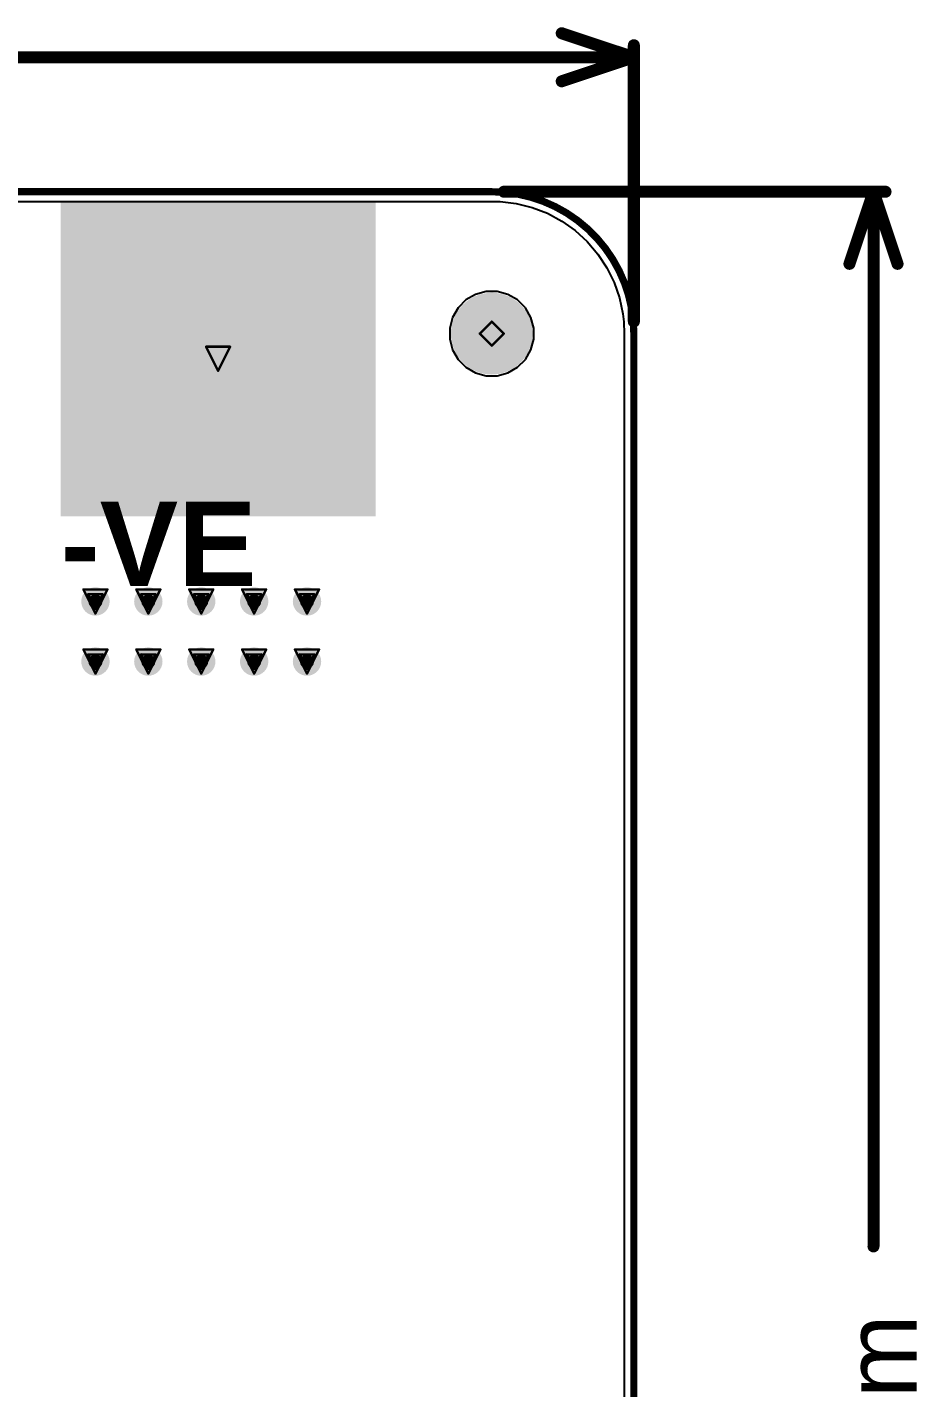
# Model space of a CAD drawing. Header units: inches. Extents: x -3 to 5381, y -57 to 5355.
# Drawn here: x 28.83 to 47.65, y -22.28 to 6.47 of the extents above; entities that cross this region are included whole.
import ezdxf

# ---------------------------------------------------------------- set-up
doc = ezdxf.new("R2010")
doc.units = ezdxf.units.IN
for name, color, linetype in [('Board_Outline', 216, 'Continuous'), ('Bottom Layer', 5, 'Continuous'), ('Bottom Solder', 6, 'Continuous'), ('Dimension', 6, 'Continuous'), ('Drill Drawing', 1, 'Continuous'), ('Multi-Layer', 9, 'Continuous'), ('Pad Holes', 156, 'Continuous'), ('Top Layer', 1, 'Continuous'), ('Top Overlay', 2, 'Continuous'), ('Top Solder', 216, 'Continuous'), ('Via Holes', 16, 'Continuous')]:
    doc.layers.add(name, color=color, linetype=linetype)
doc.styles.add('Arial', font='', dxfattribs={"height": 0.2})
doc.styles.add('Arial_Bold', font='', dxfattribs={"height": 0.2})
doc.styles.get('Arial').set_extended_font_data('Arial')
doc.styles.get('Arial_Bold').set_extended_font_data('Arial', bold=True)

msp = doc.modelspace()

# ---------------------------------------------------------------- hatches: boundary and pattern name
at = {"layer": 'Bottom Layer'}
msp.add_hatch(color=5, dxfattribs=at).paths.add_polyline_path([(29.642, -3.759), (29.642, 2.692), (36.093, 2.692), (36.093, -3.759)])
h = msp.add_hatch(color=5, dxfattribs=at)
edge = h.paths.add_edge_path()
edge.add_arc((38.651, -0.003), 0.762, 0, 360)
h = msp.add_hatch(color=5, dxfattribs=at)
edge = h.paths.add_edge_path()
edge.add_arc((30.277, -5.664), 0.3, 0, 360)
h = msp.add_hatch(color=5, dxfattribs=at)
edge = h.paths.add_edge_path()
edge.add_arc((31.394, -5.664), 0.3, 0, 360)
h = msp.add_hatch(color=5, dxfattribs=at)
edge = h.paths.add_edge_path()
edge.add_arc((32.512, -5.664), 0.3, 0, 360)
h = msp.add_hatch(color=5, dxfattribs=at)
edge = h.paths.add_edge_path()
edge.add_arc((33.63, -5.664), 0.3, 0, 360)
h = msp.add_hatch(color=5, dxfattribs=at)
edge = h.paths.add_edge_path()
edge.add_arc((34.747, -5.664), 0.3, 0, 360)
h = msp.add_hatch(color=5, dxfattribs=at)
edge = h.paths.add_edge_path()
edge.add_arc((30.277, -6.934), 0.3, 0, 360)
h = msp.add_hatch(color=5, dxfattribs=at)
edge = h.paths.add_edge_path()
edge.add_arc((31.394, -6.934), 0.3, 0, 360)
h = msp.add_hatch(color=5, dxfattribs=at)
edge = h.paths.add_edge_path()
edge.add_arc((32.512, -6.934), 0.3, 0, 360)
h = msp.add_hatch(color=5, dxfattribs=at)
edge = h.paths.add_edge_path()
edge.add_arc((33.63, -6.934), 0.3, 0, 360)
h = msp.add_hatch(color=5, dxfattribs=at)
edge = h.paths.add_edge_path()
edge.add_arc((34.747, -6.934), 0.3, 0, 360)
at = {"layer": 'Bottom Solder'}
msp.add_hatch(color=6, dxfattribs=at).paths.add_polyline_path([(29.54, -3.861), (29.54, 2.794), (36.195, 2.794), (36.195, -3.861)])
h = msp.add_hatch(color=6, dxfattribs=at)
edge = h.paths.add_edge_path()
edge.add_arc((38.651, -0.003), 0.864, 0, 360)
at = {"layer": 'Multi-Layer'}
msp.add_hatch(color=9, dxfattribs=at).paths.add_polyline_path([(29.642, -3.759), (29.642, 2.692), (36.093, 2.692), (36.093, -3.759)])
h = msp.add_hatch(color=9, dxfattribs=at)
edge = h.paths.add_edge_path()
edge.add_arc((38.651, -0.003), 0.762, 0, 360)
at = {"layer": 'Pad Holes'}
h = msp.add_hatch(color=7, dxfattribs=at)
edge = h.paths.add_edge_path()
edge.add_arc((32.868, -0.533), 1.5, 0, 360)
h = msp.add_hatch(color=7, dxfattribs=at)
edge = h.paths.add_edge_path()
edge.add_arc((38.651, -0.003), 0.762, 0, 360)
at = {"layer": 'Top Layer'}
msp.add_hatch(color=1, dxfattribs=at).paths.add_polyline_path([(29.642, -3.759), (29.642, 2.692), (36.093, 2.692), (36.093, -3.759)])
h = msp.add_hatch(color=1, dxfattribs=at)
edge = h.paths.add_edge_path()
edge.add_arc((38.651, -0.003), 0.762, 0, 360)
h = msp.add_hatch(color=1, dxfattribs=at)
edge = h.paths.add_edge_path()
edge.add_arc((30.277, -5.664), 0.3, 0, 360)
h = msp.add_hatch(color=1, dxfattribs=at)
edge = h.paths.add_edge_path()
edge.add_arc((31.394, -5.664), 0.3, 0, 360)
h = msp.add_hatch(color=1, dxfattribs=at)
edge = h.paths.add_edge_path()
edge.add_arc((32.512, -5.664), 0.3, 0, 360)
h = msp.add_hatch(color=1, dxfattribs=at)
edge = h.paths.add_edge_path()
edge.add_arc((33.63, -5.664), 0.3, 0, 360)
h = msp.add_hatch(color=1, dxfattribs=at)
edge = h.paths.add_edge_path()
edge.add_arc((34.747, -5.664), 0.3, 0, 360)
h = msp.add_hatch(color=1, dxfattribs=at)
edge = h.paths.add_edge_path()
edge.add_arc((30.277, -6.934), 0.3, 0, 360)
h = msp.add_hatch(color=1, dxfattribs=at)
edge = h.paths.add_edge_path()
edge.add_arc((31.394, -6.934), 0.3, 0, 360)
h = msp.add_hatch(color=1, dxfattribs=at)
edge = h.paths.add_edge_path()
edge.add_arc((32.512, -6.934), 0.3, 0, 360)
h = msp.add_hatch(color=1, dxfattribs=at)
edge = h.paths.add_edge_path()
edge.add_arc((33.63, -6.934), 0.3, 0, 360)
h = msp.add_hatch(color=1, dxfattribs=at)
edge = h.paths.add_edge_path()
edge.add_arc((34.747, -6.934), 0.3, 0, 360)
at = {"layer": 'Top Solder'}
msp.add_hatch(color=216, dxfattribs=at).paths.add_polyline_path([(29.54, -3.861), (29.54, 2.794), (36.195, 2.794), (36.195, -3.861)])
h = msp.add_hatch(color=216, dxfattribs=at)
edge = h.paths.add_edge_path()
edge.add_arc((38.651, -0.003), 0.864, 0, 360)
at = {"layer": 'Via Holes'}
h = msp.add_hatch(color=7, dxfattribs=at)
edge = h.paths.add_edge_path()
edge.add_arc((30.277, -5.664), 0.15, 0, 360)
h = msp.add_hatch(color=7, dxfattribs=at)
edge = h.paths.add_edge_path()
edge.add_arc((31.394, -5.664), 0.15, 0, 360)
h = msp.add_hatch(color=7, dxfattribs=at)
edge = h.paths.add_edge_path()
edge.add_arc((32.512, -5.664), 0.15, 0, 360)
h = msp.add_hatch(color=7, dxfattribs=at)
edge = h.paths.add_edge_path()
edge.add_arc((33.63, -5.664), 0.15, 0, 360)
h = msp.add_hatch(color=7, dxfattribs=at)
edge = h.paths.add_edge_path()
edge.add_arc((34.747, -5.664), 0.15, 0, 360)
h = msp.add_hatch(color=7, dxfattribs=at)
edge = h.paths.add_edge_path()
edge.add_arc((30.277, -6.934), 0.15, 0, 360)
h = msp.add_hatch(color=7, dxfattribs=at)
edge = h.paths.add_edge_path()
edge.add_arc((31.394, -6.934), 0.15, 0, 360)
h = msp.add_hatch(color=7, dxfattribs=at)
edge = h.paths.add_edge_path()
edge.add_arc((32.512, -6.934), 0.15, 0, 360)
h = msp.add_hatch(color=7, dxfattribs=at)
edge = h.paths.add_edge_path()
edge.add_arc((33.63, -6.934), 0.15, 0, 360)
h = msp.add_hatch(color=7, dxfattribs=at)
edge = h.paths.add_edge_path()
edge.add_arc((34.747, -6.934), 0.15, 0, 360)

# ---------------------------------------------------------------- linework, layer by layer
at = {"layer": 'Board_Outline', "const_width": 0.152}
for points in [[(0.007, 2.996), (38.653, 2.996)], [(41.642, 0.258), (41.653, -0.004)], [(41.653, -23.956), (41.653, -0.004)]]:
    msp.add_lwpolyline(points, dxfattribs=at)
at = {"layer": 'Board_Outline', "const_width": 0.0762}
for points in [[(38.615, 2.996, 1), (38.692, 2.996, 1)], [(38.615, 2.996, 1), (38.692, 2.996, 1)], [(41.604, 0.258, 1), (41.68, 0.258, 1)], [(41.604, 0.258, 1), (41.68, 0.258, 1)], [(41.615, -0.004, 1), (41.692, -0.004, 1)], [(41.615, -0.004, 1), (41.692, -0.004, 1)]]:
    msp.add_lwpolyline(points, format="xyb", close=True, dxfattribs=at)
at = {"layer": 'Board_Outline', "const_width": 0.152}
msp.add_lwpolyline([(38.653, 2.996, -0.388879), (41.642, 0.258)], format="xyb", dxfattribs=at)
at = {"layer": 'Bottom Layer'}
for p, q in [((15.829, 2.792), (38.653, 2.792)), ((38.653, 2.792), (38.653, 2.792)), ((38.653, 2.792), (38.653, 2.792)), ((38.653, 2.792), (38.827, 2.792)), ((38.827, 2.792), (39.17, 2.75)), ((39.17, 2.75), (39.506, 2.665)), ((39.506, 2.665), (39.828, 2.54)), ((39.828, 2.54), (40.133, 2.375)), ((40.133, 2.375), (40.415, 2.175)), ((40.415, 2.175), (40.67, 1.941)), ((40.67, 1.941), (40.895, 1.677)), ((40.895, 1.677), (41.085, 1.388)), ((41.085, 1.388), (41.238, 1.078)), ((38.534, 0.886), (38.308, 0.826)), ((38.768, 0.886), (38.534, 0.886)), ((38.994, 0.826), (38.768, 0.886)), ((41.238, 1.078), (41.352, 0.751)), ((38.105, 0.709), (37.939, 0.543)), ((38.308, 0.826), (38.105, 0.709)), ((39.197, 0.709), (38.994, 0.826)), ((39.362, 0.543), (39.197, 0.709)), ((41.352, 0.751), (41.424, 0.412)), ((37.822, 0.34), (37.762, 0.114)), ((37.939, 0.543), (37.822, 0.34)), ((39.479, 0.34), (39.362, 0.543)), ((39.54, 0.114), (39.479, 0.34)), ((41.424, 0.412), (41.439, 0.245)), ((37.762, 0.114), (37.762, -0.12)), ((39.54, -0.12), (39.54, 0.114)), ((41.439, 0.245), (41.45, -0.008)), ((37.762, -0.12), (37.822, -0.346)), ((39.479, -0.346), (39.54, -0.12)), ((41.45, -0.008), (41.45, -23.956)), ((37.822, -0.346), (37.939, -0.549)), ((37.939, -0.549), (38.105, -0.714)), ((39.197, -0.714), (39.362, -0.549)), ((39.362, -0.549), (39.479, -0.346)), ((38.105, -0.714), (38.308, -0.831)), ((38.308, -0.831), (38.534, -0.892)), ((38.768, -0.892), (38.994, -0.831)), ((38.994, -0.831), (39.197, -0.714)), ((38.534, -0.892), (38.768, -0.892))]:
    msp.add_line(p, q, dxfattribs=at)
at = {"layer": 'Dimension', "const_width": 0.254}
for points in [[(40.129, 6.346), (41.653, 5.838)], [(41.653, 0.25), (41.653, 6.092)], [(24.282, 5.838), (41.653, 5.838)], [(40.129, 5.33), (41.653, 5.838)], [(38.907, 2.996), (46.972, 2.996)], [(46.21, 1.472), (46.718, 2.996)], [(46.718, 2.996), (47.226, 1.472)], [(46.718, -19.295), (46.718, 2.996)]]:
    msp.add_lwpolyline(points, dxfattribs=at)
at = {"layer": 'Dimension', "const_width": 0.127}
for points in [[(40.066, 6.346, 1), (40.193, 6.346, 1)], [(41.59, 6.092, 1), (41.717, 6.092, 1)], [(41.59, 5.838, 1), (41.717, 5.838, 1)], [(41.59, 5.838, 1), (41.717, 5.838, 1)], [(41.59, 5.838, 1), (41.717, 5.838, 1)], [(40.066, 5.33, 1), (40.193, 5.33, 1)], [(38.844, 2.996, 1), (38.971, 2.996, 1)], [(46.654, 2.996, 1), (46.781, 2.996, 1)], [(46.654, 2.996, 1), (46.781, 2.996, 1)], [(46.654, 2.996, 1), (46.781, 2.996, 1)], [(46.908, 2.996, 1), (47.035, 2.996, 1)], [(46.146, 1.472, 1), (46.273, 1.472, 1)], [(47.162, 1.472, 1), (47.289, 1.472, 1)], [(41.59, 0.25, 1), (41.717, 0.25, 1)], [(46.654, -19.295, 1), (46.781, -19.295, 1)]]:
    msp.add_lwpolyline(points, format="xyb", close=True, dxfattribs=at)
at = {"layer": 'Drill Drawing', "const_width": 0.0508}
for points in [[(38.397, -0.003), (38.651, 0.251)], [(38.397, -0.003), (38.651, -0.257)], [(38.651, 0.251), (38.905, -0.003)], [(38.651, -0.257), (38.905, -0.003)], [(32.614, -0.279), (33.122, -0.279)], [(32.614, -0.279), (32.868, -0.787)], [(32.868, -0.787), (33.122, -0.279)], [(30.023, -5.41), (30.531, -5.41)], [(30.023, -5.41), (30.277, -5.918)], [(30.277, -5.918), (30.531, -5.41)], [(31.14, -5.41), (31.648, -5.41)], [(31.14, -5.41), (31.394, -5.918)], [(31.394, -5.918), (31.648, -5.41)], [(32.258, -5.41), (32.766, -5.41)], [(32.258, -5.41), (32.512, -5.918)], [(32.512, -5.918), (32.766, -5.41)], [(33.376, -5.41), (33.884, -5.41)], [(33.376, -5.41), (33.63, -5.918)], [(33.63, -5.918), (33.884, -5.41)], [(34.493, -5.41), (35.001, -5.41)], [(34.493, -5.41), (34.747, -5.918)], [(34.747, -5.918), (35.001, -5.41)], [(30.124, -5.512), (30.429, -5.512)], [(30.124, -5.512), (30.277, -5.817)], [(30.277, -5.817), (30.429, -5.512)], [(31.242, -5.512), (31.547, -5.512)], [(31.242, -5.512), (31.394, -5.817)], [(31.394, -5.817), (31.547, -5.512)], [(32.36, -5.512), (32.664, -5.512)], [(32.36, -5.512), (32.512, -5.817)], [(32.512, -5.817), (32.664, -5.512)], [(33.477, -5.512), (33.782, -5.512)], [(33.477, -5.512), (33.63, -5.817)], [(33.63, -5.817), (33.782, -5.512)], [(34.595, -5.512), (34.9, -5.512)], [(34.595, -5.512), (34.747, -5.817)], [(34.747, -5.817), (34.9, -5.512)], [(30.023, -6.68), (30.531, -6.68)], [(30.023, -6.68), (30.277, -7.188)], [(30.124, -6.782), (30.429, -6.782)], [(30.124, -6.782), (30.277, -7.087)], [(30.277, -7.188), (30.531, -6.68)], [(30.277, -7.087), (30.429, -6.782)], [(31.14, -6.68), (31.648, -6.68)], [(31.14, -6.68), (31.394, -7.188)], [(31.242, -6.782), (31.547, -6.782)], [(31.242, -6.782), (31.394, -7.087)], [(31.394, -7.188), (31.648, -6.68)], [(31.394, -7.087), (31.547, -6.782)], [(32.258, -6.68), (32.766, -6.68)], [(32.258, -6.68), (32.512, -7.188)], [(32.36, -6.782), (32.664, -6.782)], [(32.36, -6.782), (32.512, -7.087)], [(32.512, -7.188), (32.766, -6.68)], [(32.512, -7.087), (32.664, -6.782)], [(33.376, -6.68), (33.884, -6.68)], [(33.376, -6.68), (33.63, -7.188)], [(33.477, -6.782), (33.782, -6.782)], [(33.477, -6.782), (33.63, -7.087)], [(33.63, -7.188), (33.884, -6.68)], [(33.63, -7.087), (33.782, -6.782)], [(34.493, -6.68), (35.001, -6.68)], [(34.493, -6.68), (34.747, -7.188)], [(34.595, -6.782), (34.9, -6.782)], [(34.595, -6.782), (34.747, -7.087)], [(34.747, -7.188), (35.001, -6.68)], [(34.747, -7.087), (34.9, -6.782)]]:
    msp.add_lwpolyline(points, dxfattribs=at)
at = {"layer": 'Drill Drawing', "const_width": 0.0254}
for points in [[(38.384, -0.003, 1), (38.409, -0.003, 1)], [(38.384, -0.003, 1), (38.409, -0.003, 1)], [(38.638, 0.251, 1), (38.663, 0.251, 1)], [(38.638, 0.251, 1), (38.663, 0.251, 1)], [(38.892, -0.003, 1), (38.917, -0.003, 1)], [(38.892, -0.003, 1), (38.917, -0.003, 1)], [(32.601, -0.279, 1), (32.626, -0.279, 1)], [(32.601, -0.279, 1), (32.626, -0.279, 1)], [(33.109, -0.279, 1), (33.134, -0.279, 1)], [(33.109, -0.279, 1), (33.134, -0.279, 1)], [(38.638, -0.257, 1), (38.663, -0.257, 1)], [(38.638, -0.257, 1), (38.663, -0.257, 1)], [(32.855, -0.787, 1), (32.88, -0.787, 1)], [(32.855, -0.787, 1), (32.88, -0.787, 1)], [(30.01, -5.41, 1), (30.035, -5.41, 1)], [(30.01, -5.41, 1), (30.035, -5.41, 1)], [(30.518, -5.41, 1), (30.543, -5.41, 1)], [(30.518, -5.41, 1), (30.543, -5.41, 1)], [(31.128, -5.41, 1), (31.153, -5.41, 1)], [(31.128, -5.41, 1), (31.153, -5.41, 1)], [(31.636, -5.41, 1), (31.661, -5.41, 1)], [(31.636, -5.41, 1), (31.661, -5.41, 1)], [(32.245, -5.41, 1), (32.271, -5.41, 1)], [(32.245, -5.41, 1), (32.271, -5.41, 1)], [(32.753, -5.41, 1), (32.779, -5.41, 1)], [(32.753, -5.41, 1), (32.779, -5.41, 1)], [(33.363, -5.41, 1), (33.388, -5.41, 1)], [(33.363, -5.41, 1), (33.388, -5.41, 1)], [(33.871, -5.41, 1), (33.896, -5.41, 1)], [(33.871, -5.41, 1), (33.896, -5.41, 1)], [(34.48, -5.41, 1), (34.506, -5.41, 1)], [(34.48, -5.41, 1), (34.506, -5.41, 1)], [(34.988, -5.41, 1), (35.014, -5.41, 1)], [(34.988, -5.41, 1), (35.014, -5.41, 1)], [(30.112, -5.512, 1), (30.137, -5.512, 1)], [(30.112, -5.512, 1), (30.137, -5.512, 1)], [(30.416, -5.512, 1), (30.442, -5.512, 1)], [(30.416, -5.512, 1), (30.442, -5.512, 1)], [(31.229, -5.512, 1), (31.255, -5.512, 1)], [(31.229, -5.512, 1), (31.255, -5.512, 1)], [(31.534, -5.512, 1), (31.559, -5.512, 1)], [(31.534, -5.512, 1), (31.559, -5.512, 1)], [(32.347, -5.512, 1), (32.372, -5.512, 1)], [(32.347, -5.512, 1), (32.372, -5.512, 1)], [(32.652, -5.512, 1), (32.677, -5.512, 1)], [(32.652, -5.512, 1), (32.677, -5.512, 1)], [(33.464, -5.512, 1), (33.49, -5.512, 1)], [(33.464, -5.512, 1), (33.49, -5.512, 1)], [(33.769, -5.512, 1), (33.795, -5.512, 1)], [(33.769, -5.512, 1), (33.795, -5.512, 1)], [(34.582, -5.512, 1), (34.608, -5.512, 1)], [(34.582, -5.512, 1), (34.608, -5.512, 1)], [(34.887, -5.512, 1), (34.912, -5.512, 1)], [(34.887, -5.512, 1), (34.912, -5.512, 1)], [(30.264, -5.817, 1), (30.29, -5.817, 1)], [(30.264, -5.817, 1), (30.29, -5.817, 1)], [(30.264, -5.918, 1), (30.29, -5.918, 1)], [(30.264, -5.918, 1), (30.29, -5.918, 1)], [(31.382, -5.817, 1), (31.407, -5.817, 1)], [(31.382, -5.817, 1), (31.407, -5.817, 1)], [(31.382, -5.918, 1), (31.407, -5.918, 1)], [(31.382, -5.918, 1), (31.407, -5.918, 1)], [(32.499, -5.817, 1), (32.525, -5.817, 1)], [(32.499, -5.817, 1), (32.525, -5.817, 1)], [(32.499, -5.918, 1), (32.525, -5.918, 1)], [(32.499, -5.918, 1), (32.525, -5.918, 1)], [(33.617, -5.817, 1), (33.642, -5.817, 1)], [(33.617, -5.817, 1), (33.642, -5.817, 1)], [(33.617, -5.918, 1), (33.642, -5.918, 1)], [(33.617, -5.918, 1), (33.642, -5.918, 1)], [(34.734, -5.817, 1), (34.76, -5.817, 1)], [(34.734, -5.817, 1), (34.76, -5.817, 1)], [(34.734, -5.918, 1), (34.76, -5.918, 1)], [(34.734, -5.918, 1), (34.76, -5.918, 1)], [(30.01, -6.68, 1), (30.035, -6.68, 1)], [(30.01, -6.68, 1), (30.035, -6.68, 1)], [(30.112, -6.782, 1), (30.137, -6.782, 1)], [(30.112, -6.782, 1), (30.137, -6.782, 1)], [(30.416, -6.782, 1), (30.442, -6.782, 1)], [(30.416, -6.782, 1), (30.442, -6.782, 1)], [(30.518, -6.68, 1), (30.543, -6.68, 1)], [(30.518, -6.68, 1), (30.543, -6.68, 1)], [(31.128, -6.68, 1), (31.153, -6.68, 1)], [(31.128, -6.68, 1), (31.153, -6.68, 1)], [(31.229, -6.782, 1), (31.255, -6.782, 1)], [(31.229, -6.782, 1), (31.255, -6.782, 1)], [(31.534, -6.782, 1), (31.559, -6.782, 1)], [(31.534, -6.782, 1), (31.559, -6.782, 1)], [(31.636, -6.68, 1), (31.661, -6.68, 1)], [(31.636, -6.68, 1), (31.661, -6.68, 1)], [(32.245, -6.68, 1), (32.271, -6.68, 1)], [(32.245, -6.68, 1), (32.271, -6.68, 1)], [(32.347, -6.782, 1), (32.372, -6.782, 1)], [(32.347, -6.782, 1), (32.372, -6.782, 1)], [(32.652, -6.782, 1), (32.677, -6.782, 1)], [(32.652, -6.782, 1), (32.677, -6.782, 1)], [(32.753, -6.68, 1), (32.779, -6.68, 1)], [(32.753, -6.68, 1), (32.779, -6.68, 1)], [(33.363, -6.68, 1), (33.388, -6.68, 1)], [(33.363, -6.68, 1), (33.388, -6.68, 1)], [(33.464, -6.782, 1), (33.49, -6.782, 1)], [(33.464, -6.782, 1), (33.49, -6.782, 1)], [(33.769, -6.782, 1), (33.795, -6.782, 1)], [(33.769, -6.782, 1), (33.795, -6.782, 1)], [(33.871, -6.68, 1), (33.896, -6.68, 1)], [(33.871, -6.68, 1), (33.896, -6.68, 1)], [(34.48, -6.68, 1), (34.506, -6.68, 1)], [(34.48, -6.68, 1), (34.506, -6.68, 1)], [(34.582, -6.782, 1), (34.608, -6.782, 1)], [(34.582, -6.782, 1), (34.608, -6.782, 1)], [(34.887, -6.782, 1), (34.912, -6.782, 1)], [(34.887, -6.782, 1), (34.912, -6.782, 1)], [(34.988, -6.68, 1), (35.014, -6.68, 1)], [(34.988, -6.68, 1), (35.014, -6.68, 1)], [(30.264, -7.087, 1), (30.29, -7.087, 1)], [(30.264, -7.087, 1), (30.29, -7.087, 1)], [(30.264, -7.188, 1), (30.29, -7.188, 1)], [(30.264, -7.188, 1), (30.29, -7.188, 1)], [(31.382, -7.087, 1), (31.407, -7.087, 1)], [(31.382, -7.087, 1), (31.407, -7.087, 1)], [(31.382, -7.188, 1), (31.407, -7.188, 1)], [(31.382, -7.188, 1), (31.407, -7.188, 1)], [(32.499, -7.087, 1), (32.525, -7.087, 1)], [(32.499, -7.087, 1), (32.525, -7.087, 1)], [(32.499, -7.188, 1), (32.525, -7.188, 1)], [(32.499, -7.188, 1), (32.525, -7.188, 1)], [(33.617, -7.087, 1), (33.642, -7.087, 1)], [(33.617, -7.087, 1), (33.642, -7.087, 1)], [(33.617, -7.188, 1), (33.642, -7.188, 1)], [(33.617, -7.188, 1), (33.642, -7.188, 1)], [(34.734, -7.087, 1), (34.76, -7.087, 1)], [(34.734, -7.087, 1), (34.76, -7.087, 1)], [(34.734, -7.188, 1), (34.76, -7.188, 1)], [(34.734, -7.188, 1), (34.76, -7.188, 1)]]:
    msp.add_lwpolyline(points, format="xyb", close=True, dxfattribs=at)
at = {"layer": 'Top Layer'}
for p, q in [((15.829, 2.792), (38.653, 2.792)), ((38.653, 2.792), (38.653, 2.792)), ((38.653, 2.792), (38.653, 2.792)), ((38.653, 2.792), (38.827, 2.792)), ((38.827, 2.792), (39.17, 2.75)), ((39.17, 2.75), (39.506, 2.665)), ((39.506, 2.665), (39.828, 2.54)), ((39.828, 2.54), (40.133, 2.375)), ((40.133, 2.375), (40.415, 2.175)), ((40.415, 2.175), (40.67, 1.941)), ((40.67, 1.941), (40.895, 1.677)), ((40.895, 1.677), (41.085, 1.388)), ((41.085, 1.388), (41.238, 1.078)), ((38.534, 0.886), (38.308, 0.826)), ((38.768, 0.886), (38.534, 0.886)), ((38.994, 0.826), (38.768, 0.886)), ((41.238, 1.078), (41.352, 0.751)), ((38.105, 0.709), (37.939, 0.543)), ((38.308, 0.826), (38.105, 0.709)), ((39.197, 0.709), (38.994, 0.826)), ((39.362, 0.543), (39.197, 0.709)), ((41.352, 0.751), (41.424, 0.412)), ((37.822, 0.34), (37.762, 0.114)), ((37.939, 0.543), (37.822, 0.34)), ((39.479, 0.34), (39.362, 0.543)), ((39.54, 0.114), (39.479, 0.34)), ((41.424, 0.412), (41.439, 0.245)), ((37.762, 0.114), (37.762, -0.12)), ((39.54, -0.12), (39.54, 0.114)), ((41.439, 0.245), (41.45, -0.008)), ((37.762, -0.12), (37.822, -0.346)), ((39.479, -0.346), (39.54, -0.12)), ((41.45, -0.008), (41.45, -23.956)), ((37.822, -0.346), (37.939, -0.549)), ((37.939, -0.549), (38.105, -0.714)), ((39.197, -0.714), (39.362, -0.549)), ((39.362, -0.549), (39.479, -0.346)), ((38.105, -0.714), (38.308, -0.831)), ((38.308, -0.831), (38.534, -0.892)), ((38.768, -0.892), (38.994, -0.831)), ((38.994, -0.831), (39.197, -0.714)), ((38.534, -0.892), (38.768, -0.892))]:
    msp.add_line(p, q, dxfattribs=at)

# ---------------------------------------------------------------- texts
at = {"layer": 'Dimension', "style": 'Arial'}
msp.add_text('54.49mm', height=1.524, rotation=90, dxfattribs=at).set_placement((47.632, -29.604))
at = {"layer": 'Top Overlay', "style": 'Arial_Bold'}
msp.add_text('-VE', height=1.778, dxfattribs=at).set_placement((29.54, -5.334))

doc.saveas('drawing.dxf')
